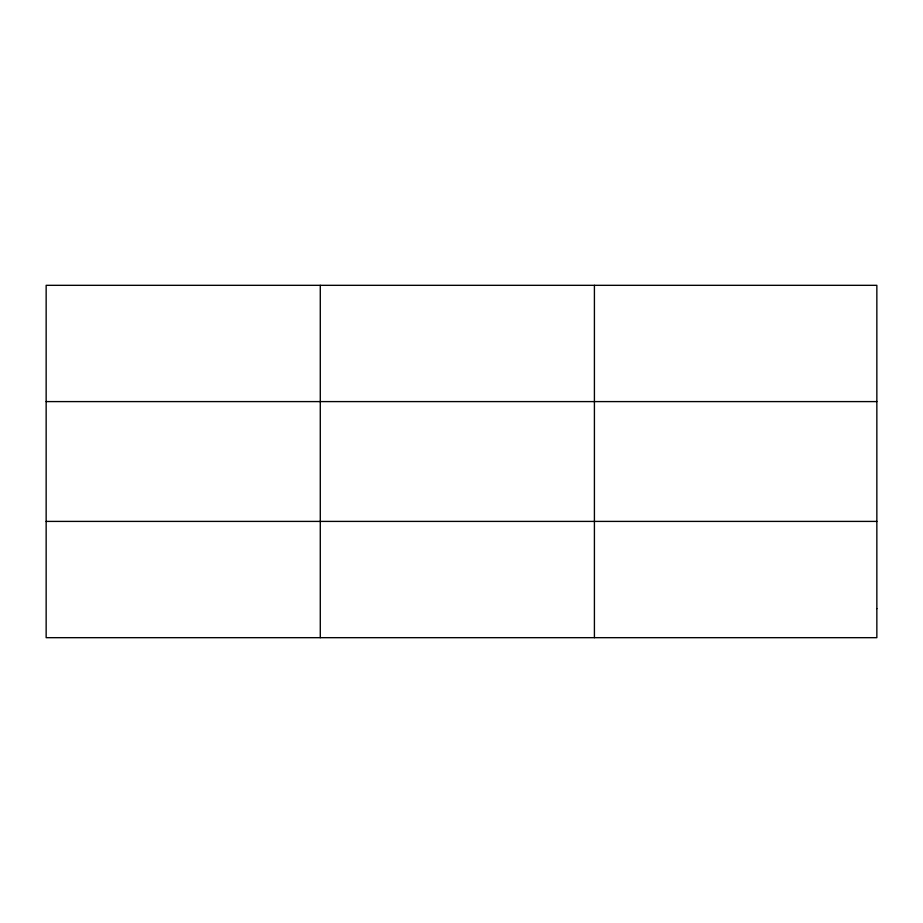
<?xml version="1.0" encoding="UTF-8"?>
<svg xmlns="http://www.w3.org/2000/svg" width="923" height="923" viewBox="0 0 923 923"><rect width="100%" height="100%" fill="white"/><g stroke="black" fill="none" stroke-linecap="round" stroke-linejoin="round"><path stroke-width="1.38" d="M320.281 637.678L320.281 285.322M594.412 637.678L594.412 285.322M46.15 401.597L876.85 401.597M46.15 521.403L876.85 521.403M876.85 608.615L876.85 637.678L46.15 637.678L46.15 285.322L876.85 285.322L876.85 608.615"/></g></svg>
